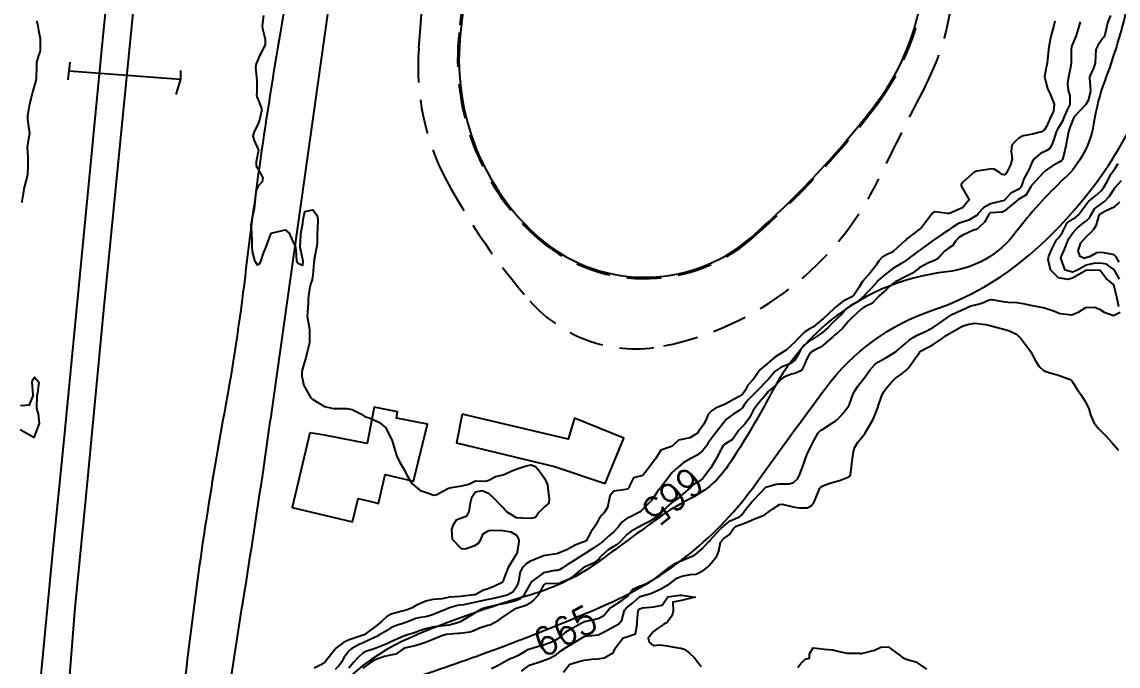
# Model space of a CAD drawing. Header units: metres. Extents: x 298520 to 308411, y 7433745 to 7450750.
# Drawn here: x 300416 to 300574.6, y 7446001.3 to 7446094.6 of the extents above; entities that cross this region are included whole.
import ezdxf
from ezdxf.enums import TextEntityAlignment as Align

# ---------------------------------------------------------------- set-up
doc = ezdxf.new("R2010")
doc.units = ezdxf.units.M
doc.header["$LTSCALE"] = 10
doc.linetypes.add('DASHED', pattern=[0.75, 0.5, -0.25])
for name, color, linetype in [('Area Verde e Lazer', 94, 'Continuous'), ('Cotas', 45, 'Continuous'), ('Curvas de Nivel 1m', 11, 'Continuous'), ('Curvas de Nivel 5m', 15, 'Continuous'), ('Edificações', 30, 'Continuous'), ('Hidrografia', 140, 'Continuous'), ('Linha Férrea', 251, 'TRACKS'), ('Pórtico', 62, 'Continuous'), ('Vias Primárias', 230, 'Continuous'), ('Vias Secundárias', 230, 'DASHED')]:
    doc.layers.add(name, color=color, linetype=linetype)
doc.styles.add('Style-STANDARD', font='STANDARD.shx')
doc.linetypes.add('TRACKS', pattern='A,0.15,[130,ltypeshp.shx,S=0.25,R=0,X=0,Y=0],0.15', length=0.3)

msp = doc.modelspace()

# ---------------------------------------------------------------- linework, layer by layer
at = {"layer": 'Area Verde e Lazer'}
msp.add_lwpolyline([(300482.7, 7446121.44), (300479.47, 7446093.02, 0.237957), (300490.26, 7446063.84, 0.383857), (300521.46, 7446063.32, 0.051358), (300539.58, 7446082.71, 0.15972), (300546.63, 7446103.12, -0.014524), (300549.36, 7446164.41, 0.020448), (300550.23, 7446190.93, 0.340951), (300533.72, 7446211.97, 0.278687), (300494.61, 7446200.07, 0.154958), (300491.58, 7446193.36), (300483.41, 7446127.95)], format="xyb", close=True, dxfattribs=at)
at = {"layer": 'Curvas de Nivel 1m', "flags": 128}
for points, elevation in [([(300450.97, 7446095.5), (300450.77, 7446094.02), (300450.82, 7446093.62), (300451.21, 7446092.01), (300451.19, 7446091.23), (300450.57, 7446090.02), (300450.51, 7446089.9), (300450.39, 7446089.65), (300449.9, 7446088.49), (300449.82, 7446088.03), (300449.86, 7446087.53), (300450.01, 7446086.02), (300449.99, 7446084.36), (300449.96, 7446084.03), (300450, 7446083.71), (300450.3, 7446083.03), (300450.65, 7446082.02), (300450.65, 7446081.65), (300450.27, 7446080.02), (300449.6, 7446078.68), (300449.43, 7446078.03), (300449.59, 7446077.38), (300450.22, 7446076.02), (300449.92, 7446074.31), (300449.89, 7446074.02), (300449.92, 7446073.75), (300450.19, 7446073.24), (300450.84, 7446072.01), (300450.75, 7446071.43), (300450.16, 7446070.74), (300449.85, 7446070.02), (300449.71, 7446068.44), (300449.68, 7446068.03), (300449.59, 7446067.5), (300449.25, 7446066.03), (300449.13, 7446065.07), (300449.2, 7446064.03), (300449.29, 7446062.8), (300449.29, 7446062.03), (300449.34, 7446061.33), (300449.65, 7446060.03), (300450.02, 7446059.41), (300450.43, 7446059.61), (300450.6, 7446060.01), (300450.97, 7446061.08), (300451.33, 7446062.01), (300451.52, 7446062.54), (300452.08, 7446064), (300454.09, 7446064.47), (300454.67, 7446063.96), (300455.14, 7446062.89), (300455.58, 7446061.96), (300455.66, 7446061.56), (300455.75, 7446059.95), (300456.03, 7446059.59), (300456.64, 7446059.33), (300456.69, 7446059.94), (300456.3, 7446061.7), (300456.27, 7446061.95), (300456.34, 7446063.69), (300456.37, 7446063.95), (300456.65, 7446065.39), (300456.69, 7446065.94), (300456.93, 7446067.12), (300458.12, 7446067.35), (300458.74, 7446066.56), (300458.82, 7446065.92), (300458.78, 7446064.61), (300458.75, 7446063.92), (300458.71, 7446062.57), (300458.63, 7446061.92), (300458.3, 7446060.19), (300458.27, 7446059.93), (300458.26, 7446059.69), (300458.1, 7446057.93), (300458, 7446057.26), (300457.67, 7446056.25), (300457.6, 7446055.93), (300457.4, 7446054.51), (300457.41, 7446053.94), (300457.33, 7446052.55), (300457.28, 7446051.94), (300457.55, 7446050.3), (300457.61, 7446049.93), (300457.64, 7446048.18), (300457.59, 7446047.93), (300457.24, 7446046.56), (300457.09, 7446045.94), (300456.79, 7446045), (300456.52, 7446043.94), (300456.5, 7446043.28), (300456.81, 7446041.94), (300457.8, 7446040.16), (300457.91, 7446040.04), (300458.07, 7446039.93), (300459.78, 7446038.89), (300461.07, 7446038.59), (300461.77, 7446038.59), (300463.03, 7446038.61), (300463.77, 7446038.44), (300465.03, 7446037.84), (300465.47, 7446037.54), (300465.76, 7446037.4), (300466.39, 7446037.19), (300467.75, 7446036.57), (300468.65, 7446035.8), (300469.6, 7446033.92), (300469.63, 7446033.79), (300469.72, 7446033.41), (300470.21, 7446031.78), (300470.7, 7446030.79), (300471.3, 7446029.77), (300471.66, 7446029.05), (300472.41, 7446027.75), (300473.63, 7446026.73), (300474.4, 7446026.5), (300475.63, 7446026.07), (300476.06, 7446026.14), (300477.64, 7446027.03), (300478.14, 7446027.18), (300479.64, 7446027.38), (300480.69, 7446027.65), (300481.33, 7446027.96), (300481.65, 7446028.1), (300483.19, 7446028.09), (300483.65, 7446028.27), (300484.53, 7446028.74), (300485.66, 7446029), (300486.08, 7446029.18), (300486.91, 7446029.58), (300487.68, 7446029.86), (300488.96, 7446030.28), (300489.68, 7446030.42), (300490.34, 7446030.2), (300490.88, 7446029.53), (300491.66, 7446028.4), (300492.05, 7446027.52), (300492.12, 7446027.03), (300492.29, 7446025.51), (300492.23, 7446024.91), (300491.61, 7446024.36), (300490.8, 7446023.53), (300490.32, 7446022.81), (300489.59, 7446022.69), (300488.42, 7446022.73), (300487.59, 7446022.75), (300486.2, 7446023.59), (300485.91, 7446023.9), (300485.61, 7446024.27), (300484.28, 7446025.61), (300483.63, 7446026.25), (300482.59, 7446026.68), (300481.63, 7446026.5), (300481.05, 7446025.65), (300480.85, 7446024.88), (300480.68, 7446023.65), (300480.29, 7446022.96), (300479.59, 7446022.73), (300478.83, 7446022.43), (300478.37, 7446021.68), (300478.17, 7446021.08), (300478.27, 7446019.68), (300479.54, 7446018.35), (300480.16, 7446018.28), (300481.54, 7446018.78), (300482.09, 7446019.09), (300482.4, 7446019.63), (300482.74, 7446020.45), (300483.57, 7446020.91), (300484.21, 7446020.97), (300485.57, 7446020.94), (300486.73, 7446020.75), (300487.56, 7446020.27), (300487.93, 7446019.57), (300487.89, 7446019.22), (300487.62, 7446017.57), (300487.58, 7446017.51), (300487.52, 7446017.45), (300486.35, 7446015.59), (300485.71, 7446013.82), (300485.66, 7446013.6), (300485.59, 7446013.49), (300485.48, 7446013.42), (300484.27, 7446012.81), (300483.47, 7446012.49), (300482.82, 7446012.27), (300481.57, 7446011.64), (300481.48, 7446011.61), (300481.45, 7446011.61), (300481.41, 7446011.6), (300479.45, 7446011.38), (300477.86, 7446011.27), (300477.45, 7446011.2), (300476.81, 7446011.06), (300475.45, 7446010.94), (300474.45, 7446010.72), (300473.44, 7446010.29), (300473.08, 7446010.1), (300472.46, 7446009.75), (300471.74, 7446009.45), (300471.43, 7446009.35), (300470.85, 7446009.19), (300469.42, 7446008.81), (300468.76, 7446008.45), (300468.08, 7446007.8), (300467.72, 7446007.49), (300467.4, 7446007.25), (300465.51, 7446005.84), (300465.38, 7446005.78), (300463.94, 7446005.29), (300463.38, 7446005.1), (300462.52, 7446004.72), (300461.41, 7446003.88), (300461.39, 7446003.85), (300461.36, 7446003.81), (300459.89, 7446001.9), (300459.34, 7446001.51), (300458.27, 7446000.98)], 668), ([(300418.1, 7446094.74), (300418.21, 7446094.4), (300418.26, 7446094.23), (300418.42, 7446093.36), (300418.61, 7446092.4), (300418.64, 7446092.16), (300418.65, 7446090.4), (300418.6, 7446090.18), (300418.38, 7446089.69), (300418.1, 7446088.67), (300418.11, 7446088.4), (300418.11, 7446088.16), (300418.06, 7446086.4), (300418, 7446086.07), (300417.54, 7446084.41), (300417.3, 7446083.42), (300417.07, 7446082.42), (300416.83, 7446080.97), (300416.8, 7446080.42), (300416.92, 7446079.76), (300417.11, 7446078.42), (300416.86, 7446077.05), (300416.75, 7446076.42), (300416.84, 7446075.05), (300416.85, 7446074.42), (300416.88, 7446073.73), (300416.82, 7446072.42), (300416.33, 7446070.6), (300416.29, 7446070.43), (300416.28, 7446070.3), (300416.14, 7446069.45), (300416, 7446068.55), (300415.98, 7446068.43)], 669), ([(300565.49, 7446094.65), (300565.26, 7446093.84), (300564.95, 7446092.65), (300564.85, 7446092.23), (300564.58, 7446090.66), (300564.56, 7446090.5), (300564.38, 7446088.66), (300563.96, 7446086.67), (300564.34, 7446085.08), (300564.53, 7446084.66), (300564.73, 7446084.26), (300565.37, 7446082.65), (300565.29, 7446081.66), (300564.82, 7446080.65), (300564.65, 7446080.29), (300564.27, 7446079.4), (300563.98, 7446078.95), (300563.52, 7446078.67), (300562.26, 7446078.29), (300560.89, 7446078.07), (300560.25, 7446077.75), (300559.71, 7446077.25), (300559.23, 7446076.72), (300559.14, 7446075.81), (300559.29, 7446074.72), (300559.08, 7446073.85), (300558.49, 7446072.73), (300558.37, 7446072.55), (300558.19, 7446072.41), (300557.91, 7446072.45), (300557.49, 7446072.74), (300556.68, 7446073.24), (300556.2, 7446073.27), (300555.76, 7446073.2), (300554.19, 7446072.95), (300553.82, 7446072.79), (300552.18, 7446071.34), (300551.94, 7446071.04), (300551.91, 7446070.81), (300552.17, 7446070.39), (300553.07, 7446068.8), (300552.13, 7446067.65), (300551.54, 7446067.4), (300550.23, 7446066.83), (300550.14, 7446066.81), (300550.12, 7446066.81), (300549.99, 7446066.83), (300548.12, 7446067.05), (300547.75, 7446066.86), (300546.71, 7446065.47), (300546.27, 7446064.88), (300546.1, 7446064.71), (300545.07, 7446063.91), (300544.08, 7446063.15), (300543.95, 7446063.03), (300543.83, 7446062.9), (300542.06, 7446061.32), (300541.82, 7446061.17), (300541.29, 7446060.94), (300540.49, 7446060.51), (300540.04, 7446060.03), (300539.63, 7446059.35), (300539.34, 7446058.96), (300538.73, 7446058.25), (300538.01, 7446057.42), (300537.66, 7446056.98), (300537.15, 7446056.14), (300536.37, 7446054.99), (300536.18, 7446054.8), (300535.98, 7446054.69), (300534.85, 7446054.14), (300533.96, 7446053.48), (300533.72, 7446053.26), (300533.5, 7446053.03), (300531.94, 7446051.58), (300531.63, 7446051.35), (300531.29, 7446051.06), (300530.55, 7446050.44), (300529.92, 7446050.06), (300529.3, 7446049.69), (300528.66, 7446049.08), (300528.3, 7446048.69), (300527.89, 7446048.27), (300526.65, 7446047.11), (300525.88, 7446046.6), (300524.95, 7446046.05), (300523.93, 7446045.14), (300523.9, 7446045.1), (300523.86, 7446045.08), (300522.8, 7446044.2), (300522.11, 7446043.17), (300521.83, 7446042.81), (300521.05, 7446041.95), (300520.64, 7446041.18), (300520.3, 7446040.7), (300519.8, 7446040.32), (300519.05, 7446039.95), (300517.79, 7446039.21), (300516.38, 7446038.63), (300515.78, 7446038.25), (300515.29, 7446037.72), (300515.12, 7446037.25), (300514.68, 7446036.32), (300513.9, 7446035.26), (300513.84, 7446035.16), (300513.74, 7446035.04), (300512.65, 7446034.36), (300511.73, 7446034.15), (300511.02, 7446034), (300510.23, 7446033.3), (300509.94, 7446033.08), (300509.71, 7446033), (300508.48, 7446032.55), (300507.69, 7446031.33), (300506.2, 7446029.35), (300505.96, 7446029.06), (300505.67, 7446028.87), (300504.48, 7446028.56), (300503.94, 7446027.38), (300503.87, 7446027.15), (300503.64, 7446026.91), (300503.05, 7446026.8), (300501.64, 7446026.64), (300501.09, 7446025.95), (300500.96, 7446025.42), (300500.76, 7446024.27), (300500.2, 7446023.42), (300499.9, 7446023.13), (300499.59, 7446022.77), (300499.13, 7446021.89), (300498.86, 7446021.44), (300498.32, 7446020.69), (300497.63, 7446019.45), (300497.59, 7446019.41), (300497.55, 7446019.39), (300496.14, 7446018.88), (300495.54, 7446018.54), (300494.87, 7446018.15), (300493.52, 7446017.59), (300493.45, 7446017.57), (300493.09, 7446017.5), (300491.74, 7446017.29), (300491.52, 7446017.25), (300491.12, 7446017.12), (300489.51, 7446016.45), (300488.96, 7446016.1), (300488.42, 7446015.56), (300488.12, 7446014.94), (300487.87, 7446013.57), (300487.78, 7446013.27), (300487.47, 7446012.62), (300487.02, 7446012.02), (300486.22, 7446011.59), (300485.45, 7446011.38), (300484.01, 7446011.05), (300483.45, 7446010.92), (300482.37, 7446010.7), (300481.44, 7446010.5), (300479.97, 7446010.19), (300479.44, 7446010.12), (300479.05, 7446010.06), (300477.74, 7446009.69), (300477.53, 7446009.6), (300477.43, 7446009.55), (300477.21, 7446009.47), (300475.42, 7446008.74), (300474.64, 7446008.5), (300473.42, 7446008.28), (300472.99, 7446008.17), (300471.92, 7446007.75), (300471.56, 7446007.61), (300471.41, 7446007.56), (300470.04, 7446007.15), (300469.4, 7446006.85), (300468.76, 7446006.43), (300467.76, 7446005.81), (300467.52, 7446005.67), (300467.38, 7446005.61), (300467.02, 7446005.46), (300465.37, 7446004.67), (300464.81, 7446004.41), (300463.76, 7446003.86), (300463.53, 7446003.68), (300463.36, 7446003.49), (300462.64, 7446002.57), (300462.24, 7446001.87), (300461.86, 7446001.34), (300461.32, 7446000.82)], 667), ([(300569.15, 7446094.6), (300569, 7446094.05), (300568.58, 7446092.61), (300568.54, 7446092.5), (300568.43, 7446092.25), (300567.94, 7446091.08), (300567.86, 7446090.62), (300567.85, 7446090.07), (300567.82, 7446088.62), (300567.74, 7446087.98), (300567.47, 7446086.62), (300567.33, 7446085.64), (300567.41, 7446084.62), (300567.62, 7446083.91), (300567.62, 7446082.63), (300567.2, 7446081.73), (300566.75, 7446080.64), (300566.62, 7446080.31), (300566.28, 7446079.73), (300565.86, 7446079.05), (300565.69, 7446078.65), (300565.34, 7446077.56), (300564.99, 7446076.65), (300564.71, 7446076.18), (300564.23, 7446075.88), (300563.38, 7446075.52), (300562.45, 7446074.69), (300562.21, 7446074.3), (300561.72, 7446073.17), (300561.47, 7446072.7), (300561.01, 7446071.87), (300560.58, 7446070.71), (300560.43, 7446070.44), (300560.17, 7446070.28), (300559.13, 7446069.75), (300558.2, 7446068.74), (300558.14, 7446068.7), (300556.55, 7446068.34), (300556.14, 7446068.23), (300555.19, 7446067.71), (300554.35, 7446066.78), (300554.26, 7446066.64), (300554.12, 7446066.52), (300553.03, 7446065.88), (300552.1, 7446065.57), (300551.53, 7446065.38), (300550.63, 7446064.82), (300550.33, 7446064.59), (300550.09, 7446064.42), (300549.11, 7446063.81), (300548.08, 7446063.08), (300547.77, 7446062.85), (300546.06, 7446061.62), (300545.63, 7446061.32), (300545.07, 7446060.89), (300544.5, 7446060.44), (300544.04, 7446060.11), (300543.32, 7446059.62), (300542.14, 7446058.93), (300542.02, 7446058.85), (300540.94, 7446058.01), (300540.01, 7446057.2), (300539.88, 7446057.08), (300539.77, 7446056.95), (300538.93, 7446056.03), (300537.98, 7446055.04), (300537.91, 7446054.97), (300536.9, 7446054.06), (300535.96, 7446053.5), (300535.64, 7446053.33), (300535.3, 7446053.01), (300534.68, 7446052.28), (300533.94, 7446051.58), (300533.36, 7446051.03), (300532.65, 7446050.31), (300531.91, 7446049.67), (300531.56, 7446049.41), (300531.08, 7446049.06), (300530.37, 7446048.59), (300529.9, 7446048.33), (300529.18, 7446047.78), (300528.68, 7446047.08), (300528.41, 7446046.55), (300527.87, 7446045.6), (300527.24, 7446045.1), (300526.25, 7446044.72), (300525.85, 7446044.56), (300524.99, 7446043.98), (300524.27, 7446043.14), (300524.07, 7446042.9), (300523.83, 7446042.66), (300522.39, 7446041.16), (300521.81, 7446040.57), (300521.11, 7446039.87), (300520.58, 7446039.18), (300520.26, 7446038.71), (300519.78, 7446038.31), (300519.08, 7446037.89), (300518.13, 7446037.21), (300517.94, 7446037.03), (300517.76, 7446036.8), (300516.51, 7446035.23), (300516.17, 7446034.8), (300515.73, 7446034.21), (300515.33, 7446033.63), (300515.1, 7446033.25), (300514.51, 7446032.45), (300513.7, 7446031.85), (300512.59, 7446031.28), (300511.69, 7446030.71), (300510.91, 7446030.07), (300510.12, 7446029.31), (300509.9, 7446029.07), (300509.66, 7446028.77), (300509.04, 7446027.93), (300508.54, 7446027.32), (300508.13, 7446026.83), (300507.63, 7446026.04), (300507.14, 7446025.34), (300505.61, 7446023.77), (300505.37, 7446023.6), (300504.97, 7446023.37), (300504.05, 7446022.92), (300503.59, 7446022.71), (300502.83, 7446022.15), (300502.27, 7446021.4), (300501.57, 7446020.63), (300500.88, 7446020.1), (300500.16, 7446019.42), (300499.83, 7446019.14), (300499.55, 7446018.94), (300498.64, 7446018.34), (300497.53, 7446017.61), (300497.43, 7446017.55), (300497.28, 7446017.45), (300495.51, 7446016.34), (300494.96, 7446016.03), (300494.16, 7446015.49), (300493.77, 7446015.23), (300493.5, 7446015.15), (300493.13, 7446015.14), (300491.5, 7446014.81), (300489.78, 7446013.55), (300489.65, 7446013.38), (300489.48, 7446013.1), (300488.92, 7446012.09), (300488.62, 7446011.56), (300488.04, 7446010.97), (300487.44, 7446010.73), (300486.34, 7446010.48), (300485.44, 7446010.28), (300484.89, 7446010.15), (300483.43, 7446009.83), (300483.26, 7446009.79), (300482.71, 7446009.63), (300481.87, 7446009.2), (300481.43, 7446008.92), (300479.5, 7446007.75), (300479.41, 7446007.7), (300479.39, 7446007.69), (300479.35, 7446007.67), (300477.84, 7446007.25), (300477.41, 7446007.18), (300476.08, 7446007.03), (300475.4, 7446006.92), (300474.42, 7446006.71), (300473.39, 7446006.35), (300472.96, 7446006.18), (300471.63, 7446005.76), (300471.44, 7446005.7), (300471.38, 7446005.68), (300471.25, 7446005.63), (300469.37, 7446004.8), (300468.69, 7446004.48), (300467.36, 7446003.95), (300466.96, 7446003.82), (300465.79, 7446003.4), (300465.35, 7446003.16), (300464.65, 7446002.54), (300464.03, 7446001.85), (300463.71, 7446001.48), (300463.32, 7446001.01)], 666), ([(300574.82, 7446057.34), (300574.15, 7446058.54), (300574.03, 7446058.71), (300572.97, 7446059.49), (300572.04, 7446059.63), (300571.05, 7446059.57), (300570.03, 7446059.33), (300568.74, 7446058.61), (300568.02, 7446058.35), (300566.98, 7446058.63), (300566.34, 7446060.34), (300566.42, 7446060.64), (300566.94, 7446061.76), (300567.26, 7446062.63), (300567.52, 7446063.19), (300568.09, 7446064.03), (300568.61, 7446064.61), (300569.4, 7446065.3), (300570.11, 7446065.83), (300570.5, 7446066.2), (300570.69, 7446066.58), (300571.23, 7446067.48), (300572.14, 7446068.18), (300572.68, 7446068.56), (300573.38, 7446069.33), (300574.17, 7446070.54), (300575.12, 7446071.59)], 666), ([(300574.79, 7446059.78), (300574.37, 7446060.54), (300574.06, 7446060.84), (300572.6, 7446061.11), (300572.06, 7446061.16), (300571.52, 7446061.11), (300570.58, 7446060.58), (300570.16, 7446060.48), (300570.05, 7446060.45), (300569.78, 7446060.32), (300569.14, 7446060.6), (300568.85, 7446061.4), (300569.24, 7446062.6), (300570.08, 7446063.56), (300570.65, 7446064.02), (300571.12, 7446064.58), (300571.48, 7446065.2), (300571.9, 7446066.57), (300571.97, 7446066.72), (300572.13, 7446066.84), (300572.79, 7446067.22), (300574.14, 7446067.86), (300574.52, 7446068.16), (300574.86, 7446068.53)], 667), ([(300488.29, 7446000.59), (300489.33, 7446001.36), (300489.45, 7446001.44), (300489.73, 7446001.55), (300490.95, 7446001.93), (300491.34, 7446002.05), (300492.39, 7446002.47), (300493.36, 7446003), (300493.65, 7446003.21), (300494.01, 7446003.49), (300494.81, 7446004.04), (300495.37, 7446004.39), (300497.12, 7446005.45), (300497.38, 7446005.59), (300497.56, 7446005.63), (300499.39, 7446005.85), (300500.43, 7446006.38), (300501.4, 7446006.9), (300502.38, 7446007.4), (300502.83, 7446007.97), (300503.2, 7446009.38), (300503.44, 7446009.68), (300504.38, 7446010.43), (300505.41, 7446011.36), (300505.43, 7446011.38), (300505.45, 7446011.39), (300506.97, 7446011.83), (300507.46, 7446012.02), (300508.34, 7446012.45), (300509.48, 7446013.05), (300509.64, 7446013.15), (300509.86, 7446013.31), (300510.78, 7446014.01), (300511.49, 7446014.34), (300512.77, 7446014.55), (300513.5, 7446014.62), (300513.97, 7446014.78), (300514.73, 7446015.25), (300515.17, 7446015.57), (300515.51, 7446015.9), (300516.58, 7446017.22), (300516.84, 7446017.92), (300517.1, 7446019.22), (300517.56, 7446019.79), (300518.39, 7446020.37), (300518.97, 7446021.2), (300519.25, 7446021.52), (300519.58, 7446021.66), (300520.72, 7446022.04), (300521.59, 7446022.43), (300523.35, 7446023.14), (300523.51, 7446023.22), (300523.6, 7446023.29), (300524.66, 7446024.07), (300525.62, 7446024.69), (300526, 7446024.74), (300527.61, 7446024.37), (300528.5, 7446024.2), (300529.61, 7446024.2), (300530.2, 7446024.48), (300530.63, 7446025.06), (300530.95, 7446025.74), (300531.49, 7446027.05), (300531.54, 7446027.16), (300531.65, 7446027.31), (300532.9, 7446027.79), (300533.66, 7446027.99), (300534.45, 7446028.22), (300535.67, 7446028.68), (300535.84, 7446028.83), (300535.9, 7446029), (300536.09, 7446030.6), (300536.14, 7446031), (300536.34, 7446032.36), (300536.52, 7446032.99), (300536.97, 7446033.74), (300537.74, 7446034.64), (300537.89, 7446034.83), (300537.99, 7446034.98), (300538.32, 7446035.54), (300539.15, 7446036.96), (300539.35, 7446037.38), (300539.79, 7446038.58), (300539.89, 7446038.85), (300539.92, 7446038.95), (300540.41, 7446040.33), (300540.68, 7446040.94), (300541.14, 7446041.62), (300541.83, 7446042.42), (300542.38, 7446042.92), (300543.21, 7446043.54), (300543.85, 7446044.04), (300544.28, 7446044.47), (300544.59, 7446044.89), (300545.12, 7446045.64), (300545.88, 7446046.71), (300545.95, 7446046.81), (300546.05, 7446046.88), (300547.25, 7446047.51), (300547.89, 7446047.86), (300549.3, 7446048.84), (300549.64, 7446049.1), (300549.91, 7446049.27), (300550.89, 7446049.85), (300551.93, 7446050.44), (300552.19, 7446050.54), (300553.01, 7446050.79), (300553.93, 7446050.93), (300555.44, 7446050.76), (300555.93, 7446050.64), (300556.09, 7446050.6), (300557.92, 7446050.12), (300558.77, 7446049.88), (300559.91, 7446049.34), (300560.58, 7446048.7), (300561.89, 7446046.94), (300561.99, 7446046.79), (300562.05, 7446046.69), (300562.68, 7446045.49), (300563.22, 7446044.67), (300563.85, 7446044.12), (300564.73, 7446043.78), (300565.85, 7446043.47), (300567.69, 7446042.77), (300567.83, 7446042.7), (300567.91, 7446042.62), (300568.67, 7446041.45), (300569.22, 7446040.6), (300569.8, 7446039.7), (300570.39, 7446038.58), (300570.65, 7446037.7), (300571.12, 7446036.58), (300571.75, 7446035.77), (300572.93, 7446034.56), (300573.73, 7446033.69), (300574.67, 7446032.54)], 666), ([(300415.78, 7446039.04), (300417.08, 7446039.12), (300417.63, 7446040.41), (300417.62, 7446040.58), (300417.49, 7446042.41), (300417.54, 7446042.69), (300417.82, 7446043.11), (300418.43, 7446042.4), (300418.27, 7446040.88), (300418.16, 7446040.4), (300418.11, 7446038.74), (300418.14, 7446038.4), (300418.34, 7446037.83), (300418.52, 7446036.4), (300417.72, 7446034.41), (300415.73, 7446035.53)], 669), ([(300494.38, 7446000.44), (300495.2, 7446001.48), (300495.26, 7446001.55), (300495.33, 7446001.59), (300496.78, 7446002.02), (300497.34, 7446002.17), (300498.48, 7446002.31), (300499.35, 7446002.33), (300500.25, 7446002.52), (300501.36, 7446003.11), (300501.54, 7446003.22), (300501.66, 7446003.41), (300501.9, 7446003.93), (300503, 7446005.39), (300503.38, 7446005.49), (300504.77, 7446005.99), (300505.05, 7446007.36), (300505.04, 7446007.73), (300505.2, 7446009.36), (300505.29, 7446009.5), (300505.44, 7446009.59), (300505.81, 7446009.72), (300507.44, 7446009.87), (300508.65, 7446010.11), (300509.45, 7446011.31), (300511.2, 7446011.55), (300511.46, 7446011.57), (300513.45, 7446011.26), (300511.45, 7446010.81), (300510.2, 7446010.55), (300510.22, 7446009.3), (300510.08, 7446008.64), (300509.41, 7446007.69), (300509.2, 7446007.52), (300508.84, 7446007.32), (300507.97, 7446006.75), (300507.39, 7446006.31), (300506.61, 7446005.34), (300506.78, 7446004.75), (300507.37, 7446004.29), (300508.33, 7446004.36), (300509.37, 7446004.25), (300510.7, 7446003.97), (300511.37, 7446003.9), (300511.84, 7446003.76), (300512.49, 7446003.27), (300513.35, 7446002.48), (300514.31, 7446001.25)], 667), ([(300528.27, 7446001.09), (300528.73, 7446001.69), (300529.35, 7446002.29), (300529.95, 7446002.47), (300529.99, 7446003.06), (300530.49, 7446003.94), (300531.37, 7446003.84), (300532.07, 7446003.74), (300533.37, 7446003.65), (300533.87, 7446003.52), (300535.36, 7446003.18), (300537.19, 7446003.16), (300537.36, 7446003.13), (300537.52, 7446003.13), (300539.37, 7446003.61), (300540.28, 7446004.04), (300541.37, 7446004.08), (300542.94, 7446002.91), (300543.36, 7446002.57), (300543.94, 7446002.32), (300545.35, 7446001.93), (300546.92, 7446000.86)], 667)]:
    msp.add_lwpolyline(points, dxfattribs=dict(at, elevation=elevation))
at = {"layer": 'Curvas de Nivel 5m', "elevation": 665, "flags": 128}
for points in [[(300573.51, 7446095.51), (300573.15, 7446094.56), (300572.75, 7446092.88), (300572.67, 7446092.57), (300572.59, 7446092.41), (300572.43, 7446092.22), (300571.72, 7446091.27), (300571.41, 7446090.58), (300571.34, 7446089.64), (300571.29, 7446088.58), (300571.08, 7446087.88), (300570.48, 7446086.59), (300570.47, 7446086.48), (300570.62, 7446084.59), (300570.6, 7446084.32), (300570.32, 7446083.2), (300569.97, 7446082.6), (300568.29, 7446080.8), (300568.21, 7446080.7), (300568.17, 7446080.62), (300567.63, 7446079.26), (300567.43, 7446078.63), (300567.24, 7446077.64), (300567.06, 7446076.63), (300566.92, 7446075.95), (300566.56, 7446074.64), (300566.42, 7446074.43), (300566.21, 7446074.3), (300565.12, 7446073.74), (300564.2, 7446073.11), (300563.74, 7446072.67), (300562.18, 7446070.98), (300562.05, 7446070.81), (300562, 7446070.69), (300561.34, 7446069.52), (300560.14, 7446068.81), (300560.08, 7446068.78), (300560, 7446068.71), (300558.13, 7446067.17), (300557.83, 7446067.04), (300556.12, 7446066.9), (300556.03, 7446066.85), (300555.96, 7446066.76), (300555.3, 7446065.58), (300554.49, 7446064.78), (300554.27, 7446064.6), (300554.09, 7446064.51), (300553.71, 7446064.4), (300552.08, 7446063.66), (300551.57, 7446063.33), (300551.12, 7446062.82), (300550.7, 7446062.19), (300550.06, 7446061.77), (300549.5, 7446061.39), (300549.04, 7446060.84), (300548.57, 7446060.32), (300548.04, 7446060.04), (300547.21, 7446059.69), (300546.03, 7446059.07), (300545.91, 7446059), (300545.78, 7446058.88), (300544.78, 7446058.13), (300544.01, 7446057.74), (300542.4, 7446056.92), (300542, 7446056.63), (300541.12, 7446055.81), (300540.11, 7446054.95), (300540.05, 7446054.88), (300539.98, 7446054.8), (300539.07, 7446053.86), (300537.96, 7446053.3), (300537.74, 7446053.19), (300537.46, 7446052.98), (300535.94, 7446051.59), (300535.65, 7446051.29), (300535.42, 7446051.01), (300534.77, 7446050.16), (300533.91, 7446049.47), (300533.66, 7446049.27), (300533.4, 7446049.03), (300531.89, 7446047.7), (300531.49, 7446047.45), (300530.69, 7446047.06), (300530.2, 7446046.74), (300529.88, 7446046.34), (300529.45, 7446045.49), (300529.32, 7446045.08), (300528.81, 7446044.12), (300527.84, 7446043.67), (300527.38, 7446043.55), (300526.26, 7446043.11), (300525.83, 7446042.79), (300525.04, 7446041.91), (300524.1, 7446041.14), (300523.95, 7446041), (300523.81, 7446040.77), (300522.45, 7446039.16), (300522.14, 7446038.81), (300521.78, 7446038.2), (300521.43, 7446037.51), (300521.24, 7446037.18), (300520.62, 7446036.31), (300519.75, 7446035.46), (300519.61, 7446035.33), (300519.53, 7446035.19), (300518.84, 7446034.09), (300517.72, 7446033.44), (300517.59, 7446033.34), (300517.5, 7446033.21), (300517.21, 7446032.71), (300516.44, 7446031.23), (300515.68, 7446030.01), (300515.34, 7446029.58), (300515.11, 7446029.25), (300514.48, 7446028.43), (300513.65, 7446027.85), (300513.29, 7446027.62), (300512.86, 7446027.27), (300511.63, 7446026.18), (300511.17, 7446025.75), (300510.59, 7446025.3), (300510, 7446024.93), (300509.62, 7446024.62), (300508.97, 7446023.95), (300508.39, 7446023.32), (300507.97, 7446022.95), (300507.59, 7446022.71), (300506.72, 7446022.21), (300505.58, 7446021.59), (300505.42, 7446021.52), (300505.11, 7446021.36), (300504.14, 7446020.8), (300503.56, 7446020.36), (300502.66, 7446019.39), (300502.09, 7446018.86), (300501.54, 7446018.55), (300500.83, 7446018.12), (300500.01, 7446017.43), (300499.79, 7446017.16), (300499.52, 7446016.84), (300498.73, 7446016.22), (300497.5, 7446015.65), (300497.15, 7446015.46), (300495.49, 7446014.08), (300495.12, 7446013.85), (300494.25, 7446013.49), (300493.73, 7446013.25), (300493.48, 7446013.19), (300491.77, 7446013.24), (300491.48, 7446013.02), (300490.96, 7446012.03), (300490.67, 7446011.54), (300490.1, 7446010.89), (300489.44, 7446010.37), (300488.91, 7446010.08), (300487.43, 7446009.61), (300487.31, 7446009.57), (300485.42, 7446008.29), (300485.02, 7446008.01), (300484.45, 7446007.61), (300483.77, 7446007.25), (300483.41, 7446007.17), (300482.23, 7446006.8), (300481.39, 7446006.4), (300480.82, 7446006.22), (300479.39, 7446006.03), (300479.06, 7446006), (300477.39, 7446005.86), (300477.24, 7446005.84), (300476.79, 7446005.7), (300475.38, 7446005.11), (300474.4, 7446004.7), (300473.37, 7446004.36), (300472.88, 7446004.23), (300471.36, 7446003.88), (300471.12, 7446003.76), (300470.09, 7446003.04), (300469.35, 7446002.86), (300468.48, 7446002.67), (300467.34, 7446002.29), (300467, 7446002.15), (300466.43, 7446001.82), (300465.32, 7446000.98)], [(300574.73, 7446053.31), (300574.49, 7446054.54), (300574, 7446056.48), (300573.95, 7446056.55), (300572.89, 7446057.43), (300572.04, 7446058.57), (300570.02, 7446058.61), (300569.97, 7446058.59), (300568.01, 7446057.46), (300567.36, 7446057.28), (300566.01, 7446057.51), (300564.85, 7446058.65), (300564.53, 7446060.17), (300564.61, 7446060.65), (300565.03, 7446061.68), (300565.5, 7446062.65), (300565.7, 7446063.02), (300566.08, 7446063.42), (300566.6, 7446064.12), (300566.82, 7446064.63), (300567.25, 7446065.48), (300568.11, 7446066.04), (300568.48, 7446066.26), (300568.84, 7446066.61), (300570.14, 7446068.3), (300570.27, 7446068.46), (300570.4, 7446068.59), (300571.34, 7446069.39), (300572.17, 7446070.11), (300572.39, 7446070.35), (300572.53, 7446070.56), (300573, 7446071.38), (300573.64, 7446072.55), (300574.2, 7446073.37), (300574.66, 7446074.09)], [(300483.97, 7446000.97), (300485.2, 7446001.6), (300485.29, 7446001.65), (300485.33, 7446001.68), (300486.57, 7446002.35), (300487.35, 7446002.66), (300487.98, 7446002.94), (300489.04, 7446003.55), (300489.23, 7446003.68), (300489.36, 7446003.75), (300490.74, 7446004.17), (300491.37, 7446004.34), (300492.69, 7446004.83), (300493.38, 7446005.15), (300493.6, 7446005.28), (300493.88, 7446005.5), (300494.66, 7446006.22), (300495.4, 7446006.66), (300496.85, 7446007.46), (300497.41, 7446007.74), (300498.79, 7446008.05), (300499.41, 7446008.18), (300500.22, 7446008.63), (300500.84, 7446009.42), (300501.11, 7446009.74), (300501.44, 7446009.95), (300502.96, 7446010.9), (300503.45, 7446011.26), (300503.52, 7446011.31), (300503.58, 7446011.38), (300504.41, 7446012.43), (300505.48, 7446012.91), (300505.82, 7446013.02), (300506.59, 7446013.34), (300507.49, 7446013.87), (300508.33, 7446014.49), (300509.3, 7446015.31), (300509.4, 7446015.41), (300509.5, 7446015.49), (300510.62, 7446016.19), (300511.52, 7446016.58), (300513.09, 7446017.27), (300513.36, 7446017.42), (300513.53, 7446017.53), (300514.48, 7446018.31), (300515.31, 7446019.24), (300515.43, 7446019.36), (300515.56, 7446019.47), (300517.16, 7446021.22), (300517.36, 7446021.43), (300517.58, 7446021.63), (300518.48, 7446022.31), (300519.59, 7446022.82), (300519.85, 7446022.93), (300520.17, 7446023.18), (300520.78, 7446024.01), (300521.62, 7446025.06), (300521.67, 7446025.12), (300521.73, 7446025.17), (300522.92, 7446026.44), (300523.58, 7446027.14), (300523.61, 7446027.17), (300523.64, 7446027.19), (300525.15, 7446027.63), (300525.65, 7446027.71), (300527.04, 7446027.71), (300527.65, 7446027.87), (300528.28, 7446028.47), (300528.59, 7446029.09), (300529.08, 7446030.48), (300529.28, 7446031.07), (300529.39, 7446031.38), (300529.7, 7446032.15), (300530, 7446032.77), (300530.16, 7446033.07), (300530.69, 7446034.1), (300531.24, 7446035.06), (300531.47, 7446035.32), (300531.75, 7446035.52), (300533.14, 7446036.41), (300533.76, 7446036.8), (300533.89, 7446036.89), (300534.04, 7446037.02), (300534.86, 7446037.93), (300535.64, 7446039), (300535.7, 7446039.1), (300535.8, 7446039.37), (300536.22, 7446040.58), (300536.42, 7446040.99), (300536.98, 7446041.83), (300537.83, 7446042.93), (300537.87, 7446042.98), (300538.68, 7446044.13), (300539.42, 7446044.95), (300539.66, 7446045.16), (300539.87, 7446045.3), (300540.92, 7446045.89), (300541.88, 7446046.45), (300542.55, 7446046.92), (300543.89, 7446048.07), (300544.34, 7446048.45), (300544.96, 7446048.89), (300545.57, 7446049.22), (300545.91, 7446049.38), (300546.96, 7446049.82), (300547.93, 7446050.39), (300548.21, 7446050.58), (300548.64, 7446050.85), (300549.94, 7446051.77), (300550.58, 7446052.19), (300551.95, 7446052.81), (300553.31, 7446053.44), (300553.97, 7446053.62), (300554.89, 7446053.85), (300555.98, 7446054.31), (300556.37, 7446054.37), (300557.97, 7446054.08), (300558.71, 7446053.99), (300559.97, 7446053.93), (300560.86, 7446053.81), (300561.97, 7446053.56), (300562.7, 7446053.42), (300563.96, 7446053.19), (300565.57, 7446052.64), (300565.95, 7446052.46), (300566.23, 7446052.36), (300567.95, 7446052.18), (300568.96, 7446052.6), (300569.96, 7446053.2), (300571.28, 7446053.26), (300571.96, 7446052.99), (300572.61, 7446052.56), (300573.95, 7446052.06), (300574.92, 7446052.54)]]:
    msp.add_lwpolyline(points, dxfattribs=at)
at = {"layer": 'Edificações'}
for points in [[(300457.65, 7446035.07), (300455.1, 7446024.24), (300463.84, 7446022.18), (300464.64, 7446025.56), (300467.12, 7446024.98), (300467.59, 7446024.86), (300468.57, 7446029.04), (300472.69, 7446028.06), (300474.69, 7446036.33), (300470.19, 7446037.21), (300470.36, 7446038.1), (300466.99, 7446038.77), (300465.95, 7446033.52), (300459.78, 7446034.73)], [(300479.69, 7446037.79), (300478.87, 7446033.63), (300493.08, 7446030.18), (300500.41, 7446027.75), (300503.09, 7446034.3), (300495.98, 7446037.18), (300495.05, 7446034.15)]]:
    msp.add_lwpolyline(points, close=True, dxfattribs=at)
at = {"layer": 'Hidrografia'}
for points in [[(300471.2, 7445999.14, 0.010863), (300483.33, 7446003.3, 0.015377), (300500.64, 7446010.25, 0.13503), (300522.27, 7446027.8, -0.004783), (300532.37, 7446041.63, -0.152173), (300547.77, 7446052.83, 0.096533), (300561.82, 7446060.86, 0.07317), (300573.8, 7446074.7, 0.051588), (300579.37, 7446085.85, 0.14436), (300580.64, 7446102.92, -0.030162), (300579.41, 7446110.98, 0.128531), (300574.22, 7446125.28, -0.14152), (300569.23, 7446140.23, 0.161034), (300566.77, 7446146.78, -0.174875), (300565.91, 7446149.26, -0.027923), (300566.87, 7446163.27, -0.087259), (300574.07, 7446186.63, 0.010625), (300583.56, 7446206.21, -0.089466), (300594.73, 7446222.23, 0.109856), (300602.31, 7446234.1, -0.111302), (300607.27, 7446241.82, 0.077476), (300613.08, 7446249.66, -0.000251), (300616.67, 7446258.68, 0.033235), (300625.23, 7446284.83, -0.02121)], [(300575.77, 7446095.99, -0.028306), (300572.7, 7446086.05, 0.05165), (300571.14, 7446080.03, -0.169215), (300566.84, 7446071.89, 0.044147), (300559.8, 7446064.06, -0.207213), (300549.83, 7446058.38, 0.15361), (300532.16, 7446050.62, 0.091978), (300524.49, 7446040.92, -0.025435), (300518.21, 7446030.34, -0.131317), (300512.84, 7446025.6, 0.04087), (300508.1, 7446022.74, 0.003296), (300499.82, 7446016.68, -0.089666), (300489.54, 7446011.59, 0.030611), (300472.31, 7446005.46, 0.170394), (300456.83, 7445991.32, -0.051949)]]:
    msp.add_lwpolyline(points, format="xyb", dxfattribs=at)
at = {"layer": 'Linha Férrea', "flags": 128}
for points in [[(298729.26, 7450749.95), (298734.81, 7450730.65), (298742.34, 7450703.45), (298750.12, 7450676.24), (298757.89, 7450649.2), (298765.19, 7450623.71), (298769.98, 7450606.42), (298776.49, 7450583.29), (298783.06, 7450560.25), (298788.16, 7450542.21), (298793.82, 7450521.58), (298798.12, 7450506.61), (298804.39, 7450484.42), (298809.29, 7450466.84), (298814.55, 7450448.86), (298819.56, 7450431.22), (298826.27, 7450408.65), (298831.93, 7450389.31), (298837.13, 7450370.78), (298842.09, 7450352.4), (298847.8, 7450331.82), (298852.15, 7450316.41), (298858.34, 7450294.77), (298862.97, 7450278.96), (298867.95, 7450260.09), (298870.92, 7450249.95), (298873.72, 7450238.98), (298878.36, 7450222.7), (298882.03, 7450210.36), (298885.6, 7450197.65), (298890.19, 7450181.05), (298894.64, 7450166.01), (298898.99, 7450149.81), (298904.36, 7450131.79), (298908.12, 7450117.71), (298911.93, 7450103.95), (298916.1, 7450089.04), (298920.55, 7450073.4), (298923.21, 7450064.32), (298926.47, 7450052.58), (298930.32, 7450038.96), (298934.72, 7450023.22), (298938.25, 7450011.62), (298941.51, 7449999.19), (298944.4, 7449989.65), (298947.7, 7449977.68), (298952.33, 7449961.49), (298956.97, 7449946.58), (298961.92, 7449929.02), (298965.91, 7449915.26), (298970.08, 7449900.9), (298973.94, 7449887.79), (298977.79, 7449874.85), (298981.55, 7449862.47), (298986.37, 7449847.2), (298989.85, 7449836.37), (298994.58, 7449822.34), (298999.44, 7449807.29), (299004.07, 7449794.27), (299008.7, 7449781.66), (299013.06, 7449770.33), (299018.29, 7449757.72), (299022.32, 7449748.04), (299026.82, 7449737.63), (299031.86, 7449726.85), (299036.81, 7449716.9), (299043.1, 7449705.2), (299047.82, 7449696.53), (299054.33, 7449685.57), (299060.66, 7449675.85), (299069.47, 7449663.1), (299077.54, 7449652.87), (299085.43, 7449643.34), (299089.83, 7449637.78), (299098.73, 7449628.56), (299107.99, 7449618.79), (299117.44, 7449610.03), (299127.08, 7449601.22), (299138.45, 7449591.78), (299150.41, 7449582.65), (299162.78, 7449573.98), (299174, 7449567), (299185.96, 7449560.3), (299199.7, 7449553.22), (299213.25, 7449547.02), (299227.03, 7449541.5), (299242, 7449536.52), (299258.42, 7449531.83), (299277.22, 7449527.81), (299295.93, 7449525.03), (299311.59, 7449523.57), (299326.88, 7449522.88), (299340.97, 7449522.75), (299353.57, 7449523.11), (299369.27, 7449524.07), (299382.83, 7449525.21), (299396.61, 7449526.72), (299414.18, 7449529.5), (299430.97, 7449532.6), (299440.14, 7449534.84), (299451.09, 7449537.49), (299469.67, 7449542.92), (299486.96, 7449547.76), (299510.38, 7449554.83), (299531.41, 7449561.04), (299544.9, 7449564.89), (299559.19, 7449569.07), (299590.2, 7449576.67), (299616.42, 7449582.26), (299645.03, 7449585.8), (299675.25, 7449587.64), (299705.52, 7449586.26), (299732.88, 7449582.83), (299762.58, 7449576.09), (299791.89, 7449566.94), (299816.22, 7449556.9), (299840.77, 7449544.78), (299859.68, 7449534.39), (299878.53, 7449521.31), (299897.38, 7449507.14), (299919.54, 7449486.99), (299927.66, 7449478.63), (299947.13, 7449456.96), (299961.5, 7449437.96), (299971.14, 7449424.78), (299981.87, 7449408.32), (299997.59, 7449383.68), (300016.23, 7449354.96), (300035.86, 7449324.69), (300055.14, 7449295.59), (300073.23, 7449268.4), (300085.87, 7449249.95), (300089.5, 7449244.78), (300101.21, 7449227.65), (300111.2, 7449214.14), (300124.75, 7449194.74), (300135.91, 7449179.76), (300148.3, 7449162.13), (300160.8, 7449144.57), (300173.13, 7449128.48), (300185.52, 7449112.09), (300198.4, 7449095.76), (300207.46, 7449083.98), (300220.09, 7449068.52), (300233.47, 7449051.74), (300246.78, 7449035.35), (300263.48, 7449015.08), (300277.53, 7448998.44), (300292.81, 7448981.5), (300306.69, 7448964.86), (300324.62, 7448944.39), (300340.4, 7448926.52), (300357.9, 7448907.84), (300372.75, 7448891.82), (300392.04, 7448871.05), (300410.72, 7448852.07), (300427.48, 7448834.14), (300439.25, 7448822.86), (300454.9, 7448806.53), (300473.45, 7448788.16), (300493.11, 7448768.81), (300511.71, 7448749.95), (300518.2, 7448743.61), (300525.67, 7448735.98), (300530.89, 7448730.36), (300538.14, 7448723.28), (300543.77, 7448717.62), (300548.92, 7448711.9), (300554.78, 7448706.09), (300562.44, 7448698.57), (300570.48, 7448690.2), (300580.06, 7448680.51), (300590.01, 7448670.63), (300599.1, 7448661.39), (300608.57, 7448651.7), (300616.68, 7448643.32), (300625.58, 7448633.86), (300633.62, 7448625.86), (300641.21, 7448617.86), (300649.58, 7448609.9), (300659.39, 7448599.72), (300667.39, 7448591.23), (300676.1, 7448582.78), (300683.87, 7448574.67), (300691.72, 7448567.15), (300703.33, 7448554.88), (300711.74, 7448546.35), (300718.09, 7448539.77), (300726.51, 7448530.98), (300733.15, 7448523.7), (300741.15, 7448514.42), (300747.43, 7448507.24), (300750.05, 7448504.02), (300758.17, 7448493.99), (300764.85, 7448485.24), (300772.25, 7448475.55), (300781.11, 7448462.86), (300788.18, 7448452.15), (300795.99, 7448439.11), (300802.71, 7448427.66), (300809.14, 7448414.66), (300814.96, 7448402.42), (300819.76, 7448391.6), (300824.72, 7448378.53), (300829.08, 7448366.59), (300833.25, 7448353.86), (300836.59, 7448342.44), (300839.82, 7448330.57), (300842.68, 7448317.91), (300845.76, 7448304.2), (300848.39, 7448291.17), (300849.93, 7448279.9), (300851.84, 7448266.76), (300852.63, 7448254.17), (300852.97, 7448249.95), (300853.72, 7448237.64), (300853.9, 7448226.07), (300854.16, 7448215.15), (300853.84, 7448203.83), (300853.6, 7448192.91), (300852.79, 7448182.25), (300851.99, 7448170.79), (300850.8, 7448159.3), (300849.22, 7448146.77), (300848.15, 7448135.49), (300846.96, 7448124.11), (300845.44, 7448113.55), (300844.22, 7448102.2), (300842.29, 7448090.39), (300840.98, 7448078.33), (300839.61, 7448068.39), (300838.21, 7448056.39), (300836.54, 7448045.17), (300835.02, 7448032.67), (300833.53, 7448020.34), (300832.28, 7448009.21), (300831.09, 7447998.64), (300829.87, 7447985.93), (300828.43, 7447973.71), (300826.55, 7447955.64), (300825.16, 7447943.39), (300824.99, 7447942.25), (300823.84, 7447930.96), (300822.66, 7447919.83), (300821.59, 7447909.07), (300820.24, 7447895.41), (300819.53, 7447885.93), (300818.68, 7447872.07), (300818.3, 7447858.8), (300817.93, 7447851.92), (300817.79, 7447841.86), (300817.93, 7447833.49), (300818.52, 7447815.84), (300820.36, 7447795.88), (300822.45, 7447776.73), (300825.92, 7447759), (300827.72, 7447750.22), (300828.69, 7447743.23), (300830.47, 7447731.54), (300833.75, 7447711.15), (300838.98, 7447681.97), (300842.16, 7447664.85), (300846.25, 7447643.57), (300856.9, 7447587.93), (300861.3, 7447564.71), (300863.73, 7447552.02), (300867.08, 7447534.8), (300870.25, 7447518.15), (300879.14, 7447471.41), (300882.72, 7447452.43), (300886.2, 7447433.44), (300890.62, 7447408.95), (300893.06, 7447394), (300894.89, 7447382.53), (300896.02, 7447374.92), (300897.06, 7447367.88), (300898.67, 7447355.2), (300899.88, 7447344.17), (300901.15, 7447328.57), (300902.42, 7447306.17), (300902.63, 7447290.93), (300902.64, 7447274.91), (300901.21, 7447249.81), (300899.89, 7447235.45), (300897.42, 7447214.97), (300896.24, 7447207.11, -0.017609), (300893.25, 7447191.07), (300890.79, 7447180.01), (300886.35, 7447162.34), (300883.12, 7447151.27), (300877.52, 7447133.87), (300873.86, 7447123.75), (300865.53, 7447103.06), (300859.82, 7447090.39), (300850.5, 7447071.41), (300846.31, 7447063.11), (300836.81, 7447045.83), (300827.66, 7447031.2), (300815.39, 7447013.01), (300803.07, 7446996.23), (300792.97, 7446983.25), (300781.45, 7446969.29), (300759.63, 7446945.43), (300748.36, 7446933.67), (300737.3, 7446922.45), (300720.18, 7446905.64), (300707.82, 7446893.56), (300697.06, 7446883.03), (300686.38, 7446872.22), (300676.51, 7446862.33), (300660.14, 7446845.84), (300651.99, 7446837.64), (300637.92, 7446823.84), (300624.1, 7446810.42), (300614.95, 7446801.57), (300610.11, 7446796.54), (300599.12, 7446785.64, 0.017844), (300588.78, 7446774.61), (300582.97, 7446768.6), (300572.81, 7446757.15), (300570.64, 7446754.42, -0.018804), (300566.87, 7446749.9, -0.021463), (300565.2, 7446747.77, 0.014089), (300560.74, 7446742.24), (300556.82, 7446737.07), (300549.02, 7446726.4), (300544.9, 7446720.15), (300542.99, 7446717.43), (300540.7, 7446714.01), (300534.52, 7446704.13), (300528.81, 7446694.78), (300525.37, 7446688.69), (300519.77, 7446678.44, 0.017217), (300513.56, 7446666.07), (300510.11, 7446659.47), (300505.35, 7446648.44), (300501.39, 7446638.95, 0.017957), (300498.45, 7446631.13), (300492.38, 7446614.65), (300488.09, 7446600.96), (300484.89, 7446590.08), (300482.45, 7446580.53), (300479.03, 7446566.17), (300475, 7446546.19), (300472.25, 7446530.08), (300469.72, 7446510.13), (300467.65, 7446494.09), (300465.34, 7446472.63), (300462.51, 7446448.28), (300460.59, 7446427.75), (300458.17, 7446403.46), (300455.72, 7446377.74), (300453.68, 7446357.58), (300451.18, 7446331.96), (300448.41, 7446302.91), (300446.1, 7446278.46), (300443.95, 7446255.99), (300443.33, 7446249.95), (300441.92, 7446236.03), (300439.71, 7446214.96), (300437.14, 7446189.66), (300434.77, 7446164.49), (300432.99, 7446145.94), (300427.67, 7446092.02), (300425.46, 7446069.07), (300422.05, 7446034.05), (300420.45, 7446017.74), (300416.95, 7445981.75), (300414.16, 7445952.95), (300410.69, 7445916.31), (300408.44, 7445891.81), (300405.72, 7445868.17), (300403.77, 7445842.74), (300401.65, 7445818.65), (300400.34, 7445806.14), (300399.88, 7445801.28), (300399.27, 7445794.56)], [(298905.36, 7450145.03), (298910.21, 7450124.87), (298915, 7450108.01), (298921.74, 7450085.27), (298926.98, 7450064.83), (298931, 7450051.74), (298934.22, 7450039.95), (298937.65, 7450027.98), (298940.46, 7450017.79), (298943.21, 7450008.62), (298945.87, 7449998.81), (298948.85, 7449988.08), (298952.22, 7449977.18), (298954.85, 7449967.64), (298957.89, 7449956.73), (298961.76, 7449943.85), (298964.9, 7449932.56), (298968.97, 7449920.29), (298972.37, 7449908.38), (298975.8, 7449896.21), (298979.29, 7449884.68), (298982.04, 7449875.08), (298985.46, 7449863.46), (298988.89, 7449853.47), (298994.25, 7449836.79), (298999.64, 7449820.01), (299004.12, 7449806.22), (299009.58, 7449791.55), (299017.07, 7449771.92), (299023.85, 7449755.78), (299031.35, 7449735.1), (299042.61, 7449714.77), (299049.16, 7449702.26), (299057.95, 7449687.8), (299067.13, 7449674.03), (299074.39, 7449663.76), (299083.27, 7449652.27), (299093.23, 7449640.21), (299104.87, 7449628.3), (299116.06, 7449616.93), (299127.19, 7449606.97), (299134.85, 7449600.4), (299146.06, 7449591), (299159.8, 7449581.13), (299172.88, 7449572.67), (299188.75, 7449563.55), (299203.49, 7449555.78), (299219.69, 7449548.78), (299229.29, 7449544.98), (299249.7, 7449538.2), (299264.42, 7449534.22), (299286.84, 7449530.18), (299305.28, 7449527.83), (299319.47, 7449527.11), (299340.21, 7449526.73), (299362.58, 7449527.5), (299380.33, 7449528.89), (299402.03, 7449531.43), (299418.39, 7449534.55), (299439.27, 7449538.77), (299455.55, 7449542.61), (299468.22, 7449546.45), (299486.07, 7449551.68), (299502.68, 7449556.43), (299521.87, 7449562.48), (299544.9, 7449569.51), (299558.76, 7449572.87), (299572.65, 7449576.47), (299589.39, 7449580.65), (299603.62, 7449583.9), (299623.71, 7449587.44), (299640.45, 7449589.67), (299657.81, 7449590.98), (299675.92, 7449591.55), (299694.25, 7449591.04), (299708.54, 7449590.13), (299722.18, 7449588.24), (299738.92, 7449585.56), (299759.65, 7449580.82), (299775.25, 7449576.47), (299786.44, 7449572.94), (299797.02, 7449569.28), (299807, 7449565.52), (299816.42, 7449561.56), (299823.6, 7449557.98), (299834.15, 7449553.02), (299842.94, 7449548.64), (299850.95, 7449544.05), (299857.58, 7449540.07), (299867.59, 7449534.04), (299879.68, 7449526.14), (299888.77, 7449519.65), (299901.69, 7449509.71), (299911.3, 7449500.7), (299920.63, 7449492.52), (299928.71, 7449484.63), (299935.81, 7449476.73), (299943.93, 7449467.26), (299951.1, 7449459), (299957.67, 7449450.78), (299963.48, 7449442.67), (299970.77, 7449432.3), (299976.47, 7449423.9), (299982.43, 7449414.86), (299988.89, 7449404.85), (299995.85, 7449394.44), (300002.31, 7449383.93), (300010.89, 7449370.22), (300018.78, 7449358.24), (300026.57, 7449345.89), (300033.39, 7449335.88), (300041.18, 7449324.04), (300049.36, 7449311.84), (300057.29, 7449299.74), (300065.47, 7449287.36), (300073.51, 7449275.7), (300081.01, 7449264.54), (300090.2, 7449251.3), (300091.16, 7449249.95), (300100.52, 7449236.17), (300109.4, 7449223.95), (300117.16, 7449213.19), (300127.34, 7449198.46), (300139.6, 7449181.45), (300149.95, 7449166.72), (300159.81, 7449153.47), (300168.75, 7449141.38), (300179.78, 7449126.35), (300190.93, 7449112.41), (300203.88, 7449095.22), (300217.31, 7449078.59), (300230.37, 7449062.01), (300242.89, 7449046.16), (300256.88, 7449029.77), (300272.78, 7449010.92), (300288.31, 7448992.87), (300306.3, 7448971.97), (300322.51, 7448953.54), (300337.05, 7448937.02), (300349.2, 7448923.52), (300363.43, 7448907.8), (300372.18, 7448898.27), (300387.65, 7448881.62), (300402.32, 7448866.09), (300417.3, 7448851.1), (300428.76, 7448838.96), (300440.72, 7448827.38), (300454.4, 7448813.15), (300467.46, 7448800.64), (300481.64, 7448785.53), (300502.23, 7448765.25), (300514.06, 7448753.85), (300517.83, 7448749.95), (300528.27, 7448738.98), (300540.78, 7448726.33), (300551.36, 7448715.26), (300568.36, 7448698.08), (300580.43, 7448686.45), (300591.07, 7448675.24), (300605.82, 7448660), (300619.83, 7448645.87), (300631.53, 7448633.85), (300641.93, 7448623.39), (300651.2, 7448614.13), (300663.21, 7448601.74), (300675.65, 7448588.97), (300686.37, 7448579.14), (300697.13, 7448567), (300714.31, 7448549.82), (300728.06, 7448535.25), (300742.19, 7448519.95), (300754.02, 7448506), (300763.61, 7448493.67), (300772.13, 7448482.97), (300781.59, 7448469.9), (300789.87, 7448457.45), (300798.09, 7448444.14), (300806.37, 7448430.38), (300809.35, 7448423.73), (300815.83, 7448410.72), (300822.18, 7448396.83), (300827.78, 7448382.46), (300832.26, 7448369.32), (300838.3, 7448352.65), (300842.66, 7448335.9), (300846.95, 7448318.72), (300850.06, 7448305.15), (300853.48, 7448286.05), (300855.91, 7448269.92), (300857.34, 7448249.95), (300858.33, 7448231.61), (300857.94, 7448206.21), (300856.92, 7448178.37), (300854.33, 7448156.85), (300851.33, 7448129.71), (300849.1, 7448108.5), (300845.74, 7448085.32), (300843.04, 7448064.17), (300840.4, 7448043.1), (300838.57, 7448030.95), (300837.04, 7448016.02), (300835.11, 7447994.96), (300832.97, 7447975.28), (300830.74, 7447953.62), (300829.11, 7447937.19), (300828.37, 7447933.43), (300827.04, 7447924.74), (300825.63, 7447910.19), (300824.27, 7447895.59), (300822.97, 7447881.62), (300821.95, 7447863.07), (300821.73, 7447846.35), (300821.74, 7447838.35), (300822.3, 7447822.8), (300823.26, 7447806.62), (300824.13, 7447792.39), (300826.21, 7447777.69), (300829.71, 7447760.44), (300831.5, 7447751.07), (300833.49, 7447738.26), (300836.41, 7447720.06), (300862.71, 7447579.55), (300879.79, 7447489.91), (300882.9, 7447473.37), (300886.74, 7447453.4), (300891.84, 7447425.61), (300894.82, 7447408.42), (300897.5, 7447392.31), (300900.26, 7447374.7), (300902.63, 7447356.77), (300903.99, 7447345), (300904.86, 7447335.88), (300905.85, 7447322.28), (300906.29, 7447313.02), (300906.57, 7447308.42), (300906.76, 7447298.89), (300906.88, 7447292.73, -0.006984), (300906.84, 7447284.83), (300906.7, 7447276.84), (300906.36, 7447267.88), (300905.74, 7447256.67), (300905.23, 7447249.95), (300904.29, 7447239.53), (300903.01, 7447227.25), (300901.03, 7447212.31), (300899.54, 7447202.92, -0.011988), (300897.91, 7447194.02), (300895, 7447180.77), (300891.36, 7447165.39), (300887.46, 7447151.12), (300883.3, 7447137.65), (300876.75, 7447119.22), (300874.1, 7447111.99), (300871.75, 7447106.14, -0.018309), (300868.91, 7447099.76, 0.011681), (300865.83, 7447093.06), (300860.47, 7447081.82), (300851.72, 7447064.42), (300846.21, 7447053.94), (300843.03, 7447048.48), (300836.89, 7447038.14), (300827.21, 7447022.92), (300821.11, 7447014.01), (300814.86, 7447005.09), (300809.63, 7446998.1), (300801.24, 7446986.88), (300791.12, 7446974.41), (300781.43, 7446962.97), (300774.94, 7446955.77), (300762.88, 7446942.76), (300751.3, 7446930.93), (300734.87, 7446914.57), (300727.95, 7446907.63), (300717.87, 7446897.44), (300705.6, 7446885.78), (300698.72, 7446879.05), (300668.13, 7446848.06), (300640.99, 7446821.41), (300627.44, 7446808.23), (300610.35, 7446790.7), (300597.44, 7446778.15), (300592.33, 7446772.49), (300571.23, 7446748.6), (300567.7, 7446744.65), (300564.74, 7446740.8), (300562.62, 7446737.77), (300551.36, 7446722.39), (300544.9, 7446712.98), (300541.87, 7446707.92), (300539.5, 7446704.1, 0.003437), (300530.37, 7446689.21, 0.010632), (300522.74, 7446675.93, 0.016565), (300518.05, 7446666.62, -0.011698), (300511.77, 7446653.87, 0.029635), (300510.13, 7446650.21), (300505.48, 7446638.9), (300500.31, 7446625.47), (300492.32, 7446601.2), (300488.23, 7446587.05), (300485.3, 7446575.18), (300482.35, 7446562.47), (300481.09, 7446556.09, 0.004599), (300479.15, 7446545.76), (300476.44, 7446530.26), (300474.65, 7446518.08), (300472.75, 7446502.99), (300471.3, 7446490.62), (300469.17, 7446472.09), (300467.9, 7446459.79), (300466.77, 7446449.81), (300465.44, 7446435.7), (300463.19, 7446412.59), (300462.66, 7446405.27), (300461.61, 7446397.23), (300459.61, 7446375.42), (300458.17, 7446361.3), (300456.94, 7446349.28), (300454.6, 7446324.34), (300452.38, 7446301.27), (300450.41, 7446280.73), (300448.61, 7446261.94), (300447.44, 7446249.79), (300445.94, 7446235.32), (300443.68, 7446213.97), (300443.01, 7446207.56), (300441.27, 7446189.51), (300439.2, 7446168.05), (300436.47, 7446140.61), (300434.03, 7446115.86), (300431.01, 7446085.1), (300427.8, 7446052.84), (300425.2, 7446025.41), (300423.64, 7446009.73), (300422.46, 7445994.57), (300421.62, 7445989.53), (300419.29, 7445963.66), (300415.81, 7445928.19), (300414.69, 7445917.53), (300413.78, 7445904.92), (300412.25, 7445888.39), (300411.95, 7445886.16), (300411.27, 7445881.62), (300410.69, 7445876.19), (300409.04, 7445857.29), (300407.61, 7445838.58), (300405.21, 7445812.52), (300404.53, 7445804.52), (300403.44, 7445794.14)]]:
    msp.add_lwpolyline(points, format="xyb", dxfattribs=at)
at = {"layer": 'Pórtico'}
for points in [[(300422.94, 7446088.76), (300422.63, 7446086.16)], [(300422.79, 7446087.46), (300438.97, 7446086.27)], [(300438.97, 7446087.54), (300438.97, 7446086.27), (300438.25, 7446084.07)]]:
    msp.add_lwpolyline(points, dxfattribs=at)
at = {"layer": 'Vias Primárias'}
for points in [[(300443.94, 7445977.91, -0.021697), (300447.58, 7446008.11, 0.004408), (300450.84, 7446029.03, 0.001412), (300452.44, 7446040.19), (300460.86, 7446099.84), (300463.44, 7446118.18), (300464.25, 7446125.32), (300466.12, 7446141.6), (300469.41, 7446178.88), (300470.35, 7446189.46), (300472.65, 7446220.75), (300474.81, 7446249.91), (300478.87, 7446302.25)], [(300472.76, 7446298.55), (300468.75, 7446248.89), (300466.62, 7446226.4), (300463.15, 7446178.29), (300461.08, 7446151.7, -0.021987), (300457.47, 7446123.01, -0.017219), (300453.55, 7446094.04, 0.012508), (300448.29, 7446057.77, -0.015715), (300445.3, 7446038.06, 0.016366), (300439.93, 7446002.27, 0.004412), (300438.1, 7445985.3), (300434.36, 7445947.48), (300430.82, 7445906.38, 0.000058), (300424.42, 7445849.96, -0.005156), (300422.14, 7445831.56, 0.018726), (300420.7, 7445816.57, 0.015018), (300420.39, 7445805.71), (300420.41, 7445790.13, 0.021134), (300421.18, 7445772.74, -0.028017), (300421.67, 7445756.76), (300421.49, 7445749.95)]]:
    msp.add_lwpolyline(points, format="xyb", dxfattribs=at)
at = {"layer": 'Vias Secundárias'}
msp.add_lwpolyline([(300464.65, 7446128.81), (300466.21, 7446128.39, 0.065367), (300472.85, 7446127.51, 0.43783), (300476.21, 7446131.14), (300481.9, 7446177.73, -0.05316), (300488.79, 7446207.49, -0.266672), (300504.44, 7446221.1, -0.00536), (300509.1, 7446221.96, -0.156491), (300539.65, 7446217.74, -0.218019), (300553.72, 7446200.81, -0.103946), (300554.81, 7446181.86), (300552.67, 7446129.33), (300550.76, 7446099.74, -0.104775), (300546.7, 7446085.22, 0.008352), (300540, 7446071.87, -0.234401), (300508.91, 7446047.65, -0.269602), (300489.49, 7446054.2, -0.056951), (300477.45, 7446071.6, -0.143494), (300473.44, 7446090.77, 0.006061), (300475.34, 7446119.2, 0.457507), (300470.54, 7446123.83, -0.031797), (300464.06, 7446123.65, -55.296486)], format="xyb", dxfattribs=at)
msp.add_lwpolyline([(300482.5, 7446121.46), (300479.27, 7446093.04, 0.237957), (300490.12, 7446063.69, 0.383857), (300521.59, 7446063.17, 0.051358), (300539.74, 7446082.59, 0.15972), (300546.83, 7446103.12, -0.014524), (300549.56, 7446164.4, 0.020448), (300550.43, 7446190.93, 0.340951), (300533.77, 7446212.16, 0.278687), (300494.46, 7446200.2, 0.154943), (300491.38, 7446193.38), (300483.22, 7446127.98)], format="xyb", close=True, dxfattribs=at)

# ---------------------------------------------------------------- texts
at = {"layer": 'Cotas', "style": 'Style-STANDARD'}
for rotation, p in [(219.9385, (300510.21, 7446025.87, 665)), (27.4666, (300494.59, 7446006.4, 665))]:
    msp.add_text('665', height=4, rotation=rotation, dxfattribs=at).set_placement(p, align=Align.MIDDLE_CENTER)

doc.saveas('drawing.dxf')
